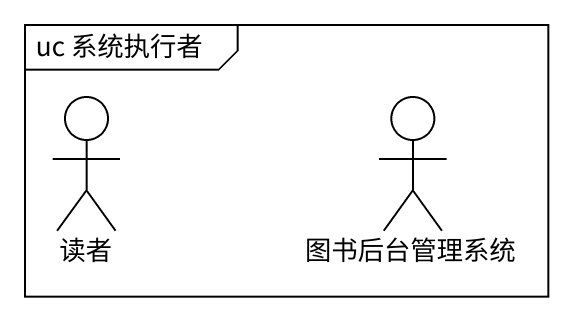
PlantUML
@startuml
mainframe uc 系统执行者
actor 读者
actor 图书后台管理系统
@enduml
